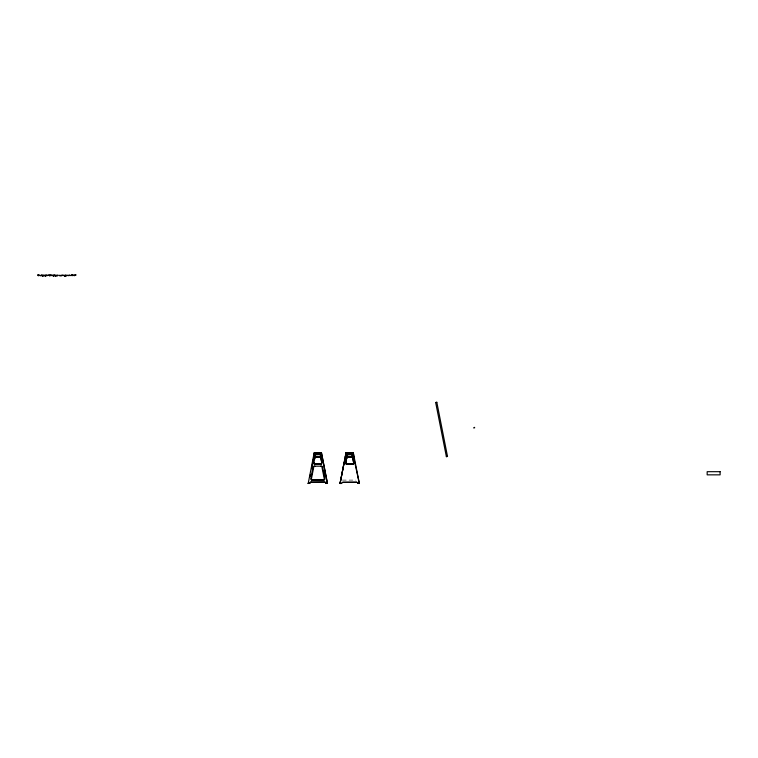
<?xml version="1.0" encoding="UTF-8"?>
<svg xmlns="http://www.w3.org/2000/svg" width="758" height="758" viewBox="0 0 758 758"><rect width="100%" height="100%" fill="white"/><g stroke="black" fill="none" stroke-linecap="round" stroke-linejoin="round"><path stroke-width="0.57" stroke-dasharray="3.79 2.84" d="M342.445 480.098L355.843 480.098"/><path stroke-width="1.14" d="M42.77 275.419L43.31 275.306L42.77 275.713M45.224 275.419L45.764 275.306L45.224 275.713M53.411 275.419L54.026 275.467L53.43 275.959A7.571 7.571 0 0 0 53.439 276.31C51.8 274.841 55.315 274.917 53.411 275.713M64.923 275.419L65.463 275.306L64.923 275.713M356.563 482.268A1.146 1.128 0 0 1 357.71 483.396L359.339 483.471L353.323 452.782L346.065 452.772L340.058 483.481L341.678 483.471A1.146 1.128 0 0 1 342.805 482.344L356.582 482.259L342.805 482.268M344.776 461.679L345.373 458.628M345.714 456.875L346.046 452.772L340.067 483.471L341.659 483.396M346.88 463.953L346.88 463.877A1.146 1.128 0 0 1 345.762 462.607L346.596 458.239A1.146 1.128 0 0 1 347.723 457.32L351.655 457.32A1.146 1.128 0 0 1 352.783 458.239L352.745 458.192A1.146 1.128 0 0 0 351.655 457.406L347.723 457.406A1.146 1.128 0 0 0 346.596 458.315L346.596 458.239M310.96 482.173A1.146 1.128 0 0 0 309.814 483.301L308.193 483.471L314.191 452.772L321.468 452.772L327.456 483.386L325.855 483.471A1.146 1.128 0 0 0 324.708 482.344L310.951 482.344L324.727 482.173A1.146 1.128 0 0 1 325.874 483.301L327.475 483.386L326.925 483.149M308.885 482.325L308.193 483.471M309.984 476.697L310.439 474.404M311.538 468.795L312.666 463.015M312.921 461.688L313.547 458.533M313.869 456.885L314.2 452.772L321.468 452.772L321.004 452.867L322.131 458.637M311.898 479.918L311.898 480.013A1.146 1.128 0 0 1 310.771 478.668L313.035 467.013M345.743 462.901L347.344 454.62A1.165 1.146 0 0 1 348.149 453.919L351.276 454.004A1.165 1.146 0 0 1 352.044 454.629L353.683 462.901A1.165 1.146 0 0 1 352.735 464.029L346.69 464.029A1.165 1.146 0 0 1 345.743 462.901L347.344 454.705A1.165 1.146 0 0 1 348.149 454.004M314.864 466.189L314.864 466.104A1.146 1.128 0 0 0 313.717 467.222L311.472 478.582A1.146 1.128 0 0 0 312.599 479.918L312.599 480.013M313.518 456.288L322.245 456.553L313.964 456.373M316.266 454.004A1.165 1.146 0 0 0 315.499 454.629L315.499 454.535A1.165 1.146 0 0 1 316.266 453.919L319.402 454.004A1.165 1.146 0 0 1 320.17 454.629L320.17 454.535A1.165 1.146 0 0 0 319.402 453.919M42.78 276.395L42.799 276.338A7.571 7.571 0 0 1 42.789 275.959L42.77 275.429M64.923 276.395L64.951 276.338A7.571 7.571 0 0 1 64.932 275.959L64.923 275.429M51.809 275.145C53.041 274.586 51.8 276.481 51.828 275.163M49.867 275.514L49.365 275.609L50.009 275.789L50.028 274.519L49.251 275.571L49.886 275.628M59.086 275.514C58.821 274.472 59.01 275.779 59.105 275.628M71.944 275.628C71.735 275.609 71.47 275.163 71.934 275.514M57.201 275.779L57.684 275.088L57.257 275.855M61.161 275.779L61.644 275.088L61.218 275.855M42.789 275.817C44.542 275.277 41.586 274.32 42.694 276.414M45.234 275.817C47.129 275.069 43.737 274.623 45.253 276.338A7.571 7.571 0 0 1 45.234 275.959L45.224 275.429M64.932 275.817C66.732 275.277 63.786 274.32 64.837 276.414M359.32 483.481L354.45 460.892M435.698 402.479L436.826 402.271L447.504 456.43L446.377 456.648L435.698 402.706L436.826 402.271M473.494 427.853L474.669 427.853L474.508 427.313M60.09 275.798C58.12 275.372 62.061 275.031 60.195 275.789M320.918 458.277L320.899 458.202A1.146 1.128 0 0 0 319.81 457.406L315.878 457.406A1.146 1.128 0 0 0 314.75 458.325L314.75 458.239A1.146 1.128 0 0 1 315.878 457.32L319.81 457.32A1.146 1.128 0 0 1 320.937 458.239L321.771 462.598A1.165 1.146 0 0 1 320.634 463.962L315.044 463.849A1.146 1.128 0 0 1 313.916 462.513L313.916 462.598M313.964 464.029L321.752 464.029M345.837 464.029L353.635 464.029M313.035 467.099A1.146 1.128 0 0 1 314.163 466.189L321.525 466.189A1.146 1.128 0 0 1 322.652 467.099L324.917 478.668A1.146 1.128 0 0 1 323.789 480.013L323.789 479.918M312.599 479.918L323.088 479.918A1.146 1.128 0 0 0 324.216 478.582L321.97 467.222A1.146 1.128 0 0 0 320.824 466.104L320.824 466.189M311.69 480.098L323.969 480.098M310.951 482.259L324.727 482.259A1.146 1.128 0 0 1 325.874 483.386L325.855 483.471M308.193 483.386L309.814 483.386A1.146 1.128 0 0 1 310.96 482.259M357.71 483.396L359.339 483.386M344.066 462.93L340.077 483.386M353.683 462.901L352.044 454.535A1.165 1.146 0 0 0 351.276 453.919M354.005 458.637L353.323 452.782L346.065 452.772M321.449 452.782L327.456 483.471M324.775 472.139L325.22 474.442M320.198 454.62L321.809 462.901A1.165 1.146 0 0 1 320.861 464.029L314.816 464.029A1.165 1.146 0 0 1 313.869 462.901L315.47 454.705M66.533 275.789C66.912 275.505 65.131 275.021 66.429 275.798M447.504 456.43L446.377 456.648M353.616 462.532L353.616 462.607A1.165 1.146 0 0 1 352.517 463.962L352.489 463.953M351.191 453.9L348.235 453.9M319.317 453.9L316.351 453.9M64.013 275.542C63.663 275.827 62.876 274.481 64.013 275.542M67.225 275.542C66.098 275.126 69.168 275.372 67.329 275.486M55.931 275.599C56.101 277.816 54.946 274.604 55.931 275.599M75.023 275.429L75.819 274.946L75.023 275.429M71.963 275.069L72.095 274.519L71.963 275.069M41.709 275.344L40.923 275.647L41.709 275.344M46.816 275.344L46.03 275.647L46.816 275.344M39.71 275.268L38.933 275.599L39.71 275.268M44.286 275.268L43.509 275.599L44.286 275.268M50.881 275.268C48.9 275.751 52.965 275.599 50.985 275.211M55.173 275.268L54.405 275.599L55.173 275.268M56.897 275.268L56.158 275.666L56.897 275.268M68.902 275.268L68.154 275.666L68.902 275.268M72.939 275.268L72.171 275.599L72.939 275.268M73.715 275.277C74.89 277.021 74.265 273.733 73.715 275.277M41.766 275.211C42.685 276.225 42.457 275.211 41.766 275.211M46.873 275.211C47.839 276.244 47.47 275.23 46.873 275.211M62.44 275.211C63.397 276.291 63.103 275.097 62.44 275.211M69.84 275.211C70.816 276.177 70.437 275.277 69.84 275.211M41.614 275.4L41.027 275.618L41.614 275.4M46.721 275.4L46.134 275.618L46.721 275.4M47.906 275.429L48.531 275.078L47.906 275.429M38.753 275.145L38.554 275.457A1.222 1.222 0 0 1 38.156 275.675L37.9 274.784L38.753 275.4A1.146 1.146 0 0 1 38.478 275.618L38.033 274.927L38.753 275.145M55.921 275.315L55.41 275.647L55.912 275.372M75.042 275.126L75.715 275.059L75.051 275.088M69.025 275.495C69.423 275.751 70.096 275.182 69.025 275.495M66.287 275.296L65.794 275.666L66.287 275.296M40.771 275.599C39.767 275.306 40.013 275.182 40.771 275.599M345.364 456.269L354.081 456.553L345.364 456.269M54.339 275.741L54.206 275.05L54.339 275.741M720.1 471.684L707.167 471.684L707.167 474.849L720.1 474.849L720.1 471.684"/></g></svg>
